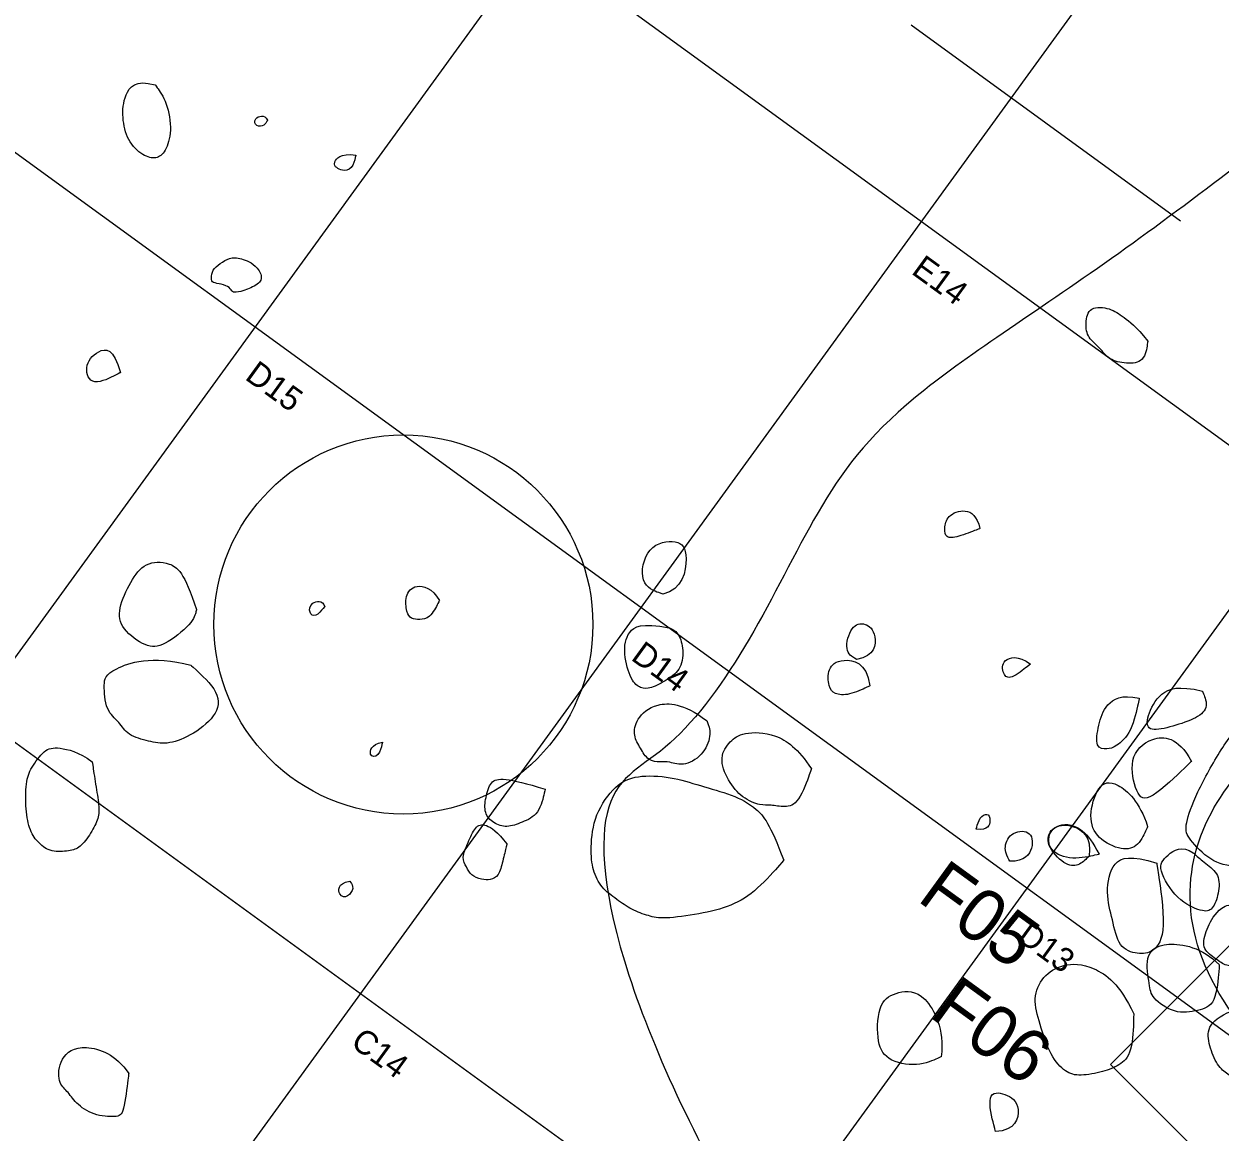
# Model space of a CAD drawing. Extents: x -823 to 4, y -30 to 727.
# Drawn here: x -528.082 to -525.597, y 149.747 to 152.049 of the extents above; entities that cross this region are included whole.
import ezdxf

# ---------------------------------------------------------------- set-up
doc = ezdxf.new("R2010")
doc.units = 0
for name, color, linetype in [('Cobbles n Brick', 7, 'Continuous'), ('Conjectured house outlines', 7, 'Continuous'), ('Feature Numbers', 7, 'Continuous'), ('Hearth', 7, 'Continuous'), ('Later village', 7, 'Continuous'), ('New Burial', 7, 'Continuous'), ('Packed Marl', 7, 'Continuous'), ('Postholes', 7, 'Continuous'), ('Quadrat Boundary', 7, 'Continuous'), ('Quadrat IDs', 7, 'Continuous'), ('River', 7, 'Continuous'), ('Road', 7, 'Continuous')]:
    doc.layers.add(name, color=color, linetype=linetype)

msp = doc.modelspace()

# ---------------------------------------------------------------- linework, layer by layer
at = {"layer": 'Cobbles n Brick'}
for points in [[(-527.8095, 151.9223), (-527.8507, 151.9344), (-527.8752, 151.9008), (-527.8783, 151.8552), (-527.8684, 151.8059), (-527.834, 151.7737), (-527.807, 151.7677), (-527.7878, 151.7823), (-527.7739, 151.825), (-527.7837, 151.8871), (-527.8095, 151.9223), (-527.8095, 151.9223), (-527.8095, 151.9223)], [(-527.576, 151.8493), (-527.5826, 151.8628), (-527.6082, 151.8521), (-527.5993, 151.8349), (-527.5819, 151.8372), (-527.576, 151.8493), (-527.576, 151.8493), (-527.576, 151.8493)], [(-527.3925, 151.7767), (-527.425, 151.7811), (-527.442, 151.7577), (-527.4322, 151.7506), (-527.4223, 151.7434), (-527.3996, 151.7462), (-527.3925, 151.7767), (-527.3925, 151.7767), (-527.3925, 151.7767)], [(-527.59, 151.5294), (-527.5988, 151.5485), (-527.6246, 151.5606), (-527.6508, 151.5655), (-527.6694, 151.5549), (-527.6885, 151.5417), (-527.6932, 151.5248), (-527.6927, 151.5112), (-527.6777, 151.5103), (-527.6567, 151.504), (-527.6499, 151.4938), (-527.6443, 151.4898), (-527.6191, 151.4965), (-527.5868, 151.5123), (-527.59, 151.5294), (-527.59, 151.5294), (-527.59, 151.5294)], [(-525.7468, 151.3904), (-525.7711, 151.421), (-525.799, 151.4412), (-525.8237, 151.4592), (-525.8692, 151.4635), (-525.8771, 151.4266), (-525.8723, 151.3963), (-525.8451, 151.3765), (-525.829, 151.3509), (-525.7914, 151.3425), (-525.7535, 151.3456), (-525.7468, 151.3904), (-525.7468, 151.3904), (-525.7468, 151.3904)], [(-527.8818, 151.3247), (-527.8946, 151.3766), (-527.9312, 151.3739), (-527.959, 151.3356), (-527.9416, 151.2937), (-527.8818, 151.3247), (-527.8818, 151.3247), (-527.8818, 151.3247)], [(-526.0956, 151.0009), (-526.1015, 151.0269), (-526.1255, 151.0444), (-526.1654, 151.0277), (-526.1696, 151.0001), (-526.1671, 150.9804), (-526.1438, 150.9823), (-526.0956, 151.0009), (-526.0956, 151.0009), (-526.0956, 151.0009)], [(-526.7546, 150.8646), (-526.7131, 150.8732), (-526.6991, 150.9532), (-526.7213, 150.9795), (-526.7895, 150.9687), (-526.8058, 150.8829), (-526.7546, 150.8646), (-526.7546, 150.8646), (-526.7546, 150.8646)], [(-527.7236, 150.8325), (-527.7483, 150.9101), (-527.7794, 150.9327), (-527.8312, 150.9321), (-527.8604, 150.8918), (-527.8879, 150.8335), (-527.8808, 150.7919), (-527.8271, 150.7529), (-527.7933, 150.7545), (-527.73, 150.8045), (-527.7236, 150.8325), (-527.7236, 150.8325), (-527.7236, 150.8325)], [(-527.2186, 150.8516), (-527.2341, 150.8772), (-527.2714, 150.8876), (-527.2908, 150.861), (-527.2872, 150.8255), (-527.2779, 150.8128), (-527.2601, 150.8118), (-527.2391, 150.8127), (-527.2186, 150.8516), (-527.2186, 150.8516), (-527.2186, 150.8516)], [(-527.4572, 150.8384), (-527.4612, 150.8527), (-527.4882, 150.8484), (-527.49, 150.8246), (-527.4771, 150.8152), (-527.4572, 150.8384), (-527.4572, 150.8384), (-527.4572, 150.8384)], [(-526.7412, 150.7949), (-526.7992, 150.8056), (-526.8298, 150.7889), (-526.8374, 150.7416), (-526.8206, 150.6831), (-526.8006, 150.6686), (-526.7811, 150.6674), (-526.7439, 150.6867), (-526.7147, 150.709), (-526.7112, 150.7546), (-526.7226, 150.7861), (-526.7412, 150.7949), (-526.7412, 150.7949), (-526.7412, 150.7949)], [(-526.352, 150.7289), (-526.3135, 150.7356), (-526.3088, 150.7844), (-526.3336, 150.8063), (-526.3636, 150.8011), (-526.3789, 150.7449), (-526.352, 150.7289), (-526.352, 150.7289), (-526.352, 150.7289)], [(-527.735, 150.7167), (-527.8178, 150.7387), (-527.9119, 150.7055), (-527.9167, 150.6809), (-527.9126, 150.6211), (-527.8827, 150.5994), (-527.8679, 150.5709), (-527.8211, 150.5584), (-527.7871, 150.5514), (-527.7378, 150.5678), (-527.6808, 150.6103), (-527.6719, 150.6598), (-527.735, 150.7167), (-527.735, 150.7167), (-527.735, 150.7167)], [(-526.3244, 150.6739), (-526.3312, 150.724), (-526.3879, 150.7329), (-526.4124, 150.7106), (-526.4109, 150.6708), (-526.3988, 150.6565), (-526.3688, 150.6533), (-526.3244, 150.6739), (-526.3244, 150.6739), (-526.3244, 150.6739)], [(-525.9907, 150.7194), (-526.0161, 150.7378), (-526.0522, 150.7303), (-526.048, 150.6965), (-526.0331, 150.6857), (-525.9907, 150.7194), (-525.9907, 150.7194), (-525.9907, 150.7194)], [(-525.2427, 150.5183), (-525.3081, 150.6365), (-525.3444, 150.6916), (-525.3978, 150.7074), (-525.4689, 150.6769), (-525.5494, 150.6058), (-525.6008, 150.535), (-525.6529, 150.4375), (-525.6711, 150.3787), (-525.6638, 150.359), (-525.6174, 150.3079), (-525.5638, 150.2964), (-525.4881, 150.2976), (-525.4241, 150.3044), (-525.369, 150.3306), (-525.2962, 150.3455), (-525.2397, 150.3836), (-525.2427, 150.5183), (-525.2427, 150.5183), (-525.2427, 150.5183)], [(-525.6332, 150.6633), (-525.6832, 150.6749), (-525.7227, 150.6629), (-525.7503, 150.6085), (-525.7484, 150.5784), (-525.7021, 150.5874), (-525.6491, 150.6044), (-525.6188, 150.627), (-525.6332, 150.6633), (-525.6332, 150.6633), (-525.6332, 150.6633)], [(-525.7647, 150.6487), (-525.8016, 150.6567), (-525.8358, 150.6369), (-525.8496, 150.5934), (-525.8571, 150.5433), (-525.83, 150.5425), (-525.8145, 150.5461), (-525.7796, 150.5763), (-525.7647, 150.6487), (-525.7647, 150.6487), (-525.7647, 150.6487)], [(-526.6635, 150.6023), (-526.7132, 150.6384), (-526.7726, 150.6408), (-526.8109, 150.6047), (-526.8166, 150.57), (-526.8008, 150.5446), (-526.7859, 150.518), (-526.7585, 150.5149), (-526.7434, 150.5178), (-526.7082, 150.5051), (-526.6667, 150.5342), (-526.6529, 150.5761), (-526.6635, 150.6023), (-526.6635, 150.6023), (-526.6635, 150.6023)], [(-526.4459, 150.5016), (-526.4735, 150.5439), (-526.5208, 150.5783), (-526.5904, 150.578), (-526.6145, 150.5602), (-526.6387, 150.5269), (-526.6199, 150.4762), (-526.5895, 150.4402), (-526.55, 150.4245), (-526.5318, 150.4279), (-526.5011, 150.4205), (-526.4719, 150.4288), (-526.4459, 150.5016), (-526.4459, 150.5016), (-526.4459, 150.5016)], [(-527.9402, 150.5165), (-527.9685, 150.537), (-528.0137, 150.5482), (-528.0393, 150.5426), (-528.0682, 150.5029), (-528.0788, 150.4753), (-528.0788, 150.4157), (-528.0704, 150.3721), (-528.052, 150.3466), (-528.0258, 150.3275), (-527.9869, 150.331), (-527.9652, 150.3368), (-527.9426, 150.3679), (-527.926, 150.4002), (-527.9256, 150.4241), (-527.9333, 150.4693), (-527.9402, 150.5165), (-527.9402, 150.5165), (-527.9402, 150.5165)], [(-527.3371, 150.5572), (-527.3609, 150.5523), (-527.3672, 150.525), (-527.344, 150.5264), (-527.3371, 150.5572), (-527.3371, 150.5572), (-527.3371, 150.5572)], [(-525.656, 150.5172), (-525.6844, 150.5696), (-525.7438, 150.5711), (-525.788, 150.5238), (-525.7706, 150.4468), (-525.7472, 150.4298), (-525.656, 150.5172), (-525.656, 150.5172), (-525.656, 150.5172)], [(-526.999, 150.4598), (-527.0389, 150.4714), (-527.0889, 150.4836), (-527.113, 150.477), (-527.1231, 150.4418), (-527.1264, 150.4094), (-527.1071, 150.3883), (-527.0789, 150.3786), (-527.0477, 150.3903), (-527.0111, 150.4062), (-526.999, 150.4598), (-526.999, 150.4598), (-526.999, 150.4598)], [(-526.5032, 150.3118), (-526.5318, 150.3872), (-526.5587, 150.4215), (-526.6096, 150.4483), (-526.6779, 150.4665), (-526.7368, 150.4861), (-526.8108, 150.4889), (-526.8523, 150.47), (-526.8976, 150.4075), (-526.9055, 150.3355), (-526.9005, 150.2901), (-526.883, 150.2543), (-526.8497, 150.2301), (-526.82, 150.2085), (-526.7831, 150.1956), (-526.7552, 150.1892), (-526.6781, 150.1999), (-526.6113, 150.2153), (-526.5577, 150.2495), (-526.5032, 150.3118), (-526.5032, 150.3118), (-526.5032, 150.3118)], [(-525.7472, 150.3821), (-525.7638, 150.4329), (-525.8151, 150.4811), (-525.8512, 150.4696), (-525.8713, 150.4009), (-525.8533, 150.3561), (-525.7987, 150.3303), (-525.7658, 150.3401), (-525.7472, 150.3821), (-525.7472, 150.3821), (-525.7472, 150.3821)], [(-526.1034, 150.3762), (-526.0782, 150.3734), (-526.0725, 150.3974), (-526.0792, 150.4108), (-526.0966, 150.4018), (-526.1034, 150.3762), (-526.1034, 150.3762), (-526.1034, 150.3762)], [(-527.0786, 150.3456), (-527.0979, 150.3706), (-527.1242, 150.3898), (-527.1452, 150.3824), (-527.1591, 150.3481), (-527.1738, 150.3158), (-527.1618, 150.2979), (-527.1545, 150.28), (-527.1303, 150.2713), (-527.1133, 150.2705), (-527.0953, 150.2787), (-527.0871, 150.3092), (-527.0786, 150.3456), (-527.0786, 150.3456), (-527.0786, 150.3456)], [(-526.033, 150.3096), (-526.0027, 150.3092), (-525.982, 150.3378), (-525.99, 150.3765), (-526.0347, 150.37), (-526.0475, 150.3342), (-526.033, 150.3096), (-526.033, 150.3096), (-526.033, 150.3096)], [(-525.8688, 150.3203), (-525.8626, 150.3605), (-525.9041, 150.3906), (-525.9503, 150.3814), (-525.96, 150.3434), (-525.9192, 150.3007), (-525.8909, 150.2984), (-525.8688, 150.3203), (-525.8688, 150.3203), (-525.8688, 150.3203)], [(-525.8481, 150.3243), (-525.8718, 150.3723), (-525.9185, 150.3953), (-525.9551, 150.3723), (-525.9541, 150.3299), (-525.9035, 150.311), (-525.8481, 150.3243), (-525.8481, 150.3243), (-525.8481, 150.3243)], [(-525.7282, 150.3059), (-525.7814, 150.3227), (-525.823, 150.3132), (-525.8348, 150.2424), (-525.82, 150.1891), (-525.8082, 150.1289), (-525.767, 150.1159), (-525.7359, 150.1191), (-525.7062, 150.16), (-525.7282, 150.3059), (-525.7282, 150.3059), (-525.7282, 150.3059)], [(-525.6523, 150.3271), (-525.6756, 150.344), (-525.7104, 150.3207), (-525.7284, 150.2961), (-525.6866, 150.228), (-525.6321, 150.2033), (-525.6121, 150.2076), (-525.5987, 150.2425), (-525.597, 150.283), (-525.6269, 150.3047), (-525.6523, 150.3271), (-525.6523, 150.3271), (-525.6523, 150.3271)], [(-527.4049, 150.2683), (-527.4316, 150.2635), (-527.4276, 150.2345), (-527.4091, 150.2346), (-527.3949, 150.2542), (-527.4049, 150.2683), (-527.4049, 150.2683), (-527.4049, 150.2683)], [(-525.4892, 150.1967), (-525.5653, 150.2311), (-525.6049, 150.2093), (-525.6248, 150.1683), (-525.6364, 150.1291), (-525.6079, 150.1084), (-525.5865, 150.0928), (-525.5612, 150.0893), (-525.5144, 150.1059), (-525.4668, 150.1278), (-525.4892, 150.1967), (-525.4892, 150.1967), (-525.4892, 150.1967)], [(-525.5982, 150.0944), (-525.6333, 150.1308), (-525.7186, 150.1471), (-525.7545, 150.1127), (-525.7421, 150.0492), (-525.741, 150.0275), (-525.691, 149.9912), (-525.6412, 149.9997), (-525.6049, 150.01), (-525.5982, 150.0944), (-525.5982, 150.0944), (-525.5982, 150.0944)], [(-525.486, 149.999), (-525.5081, 150.015), (-525.5851, 150.0005), (-525.6254, 149.9654), (-525.6194, 149.9273), (-525.6033, 149.8839), (-525.5793, 149.8665), (-525.5624, 149.8542), (-525.5263, 149.8547), (-525.4955, 149.8809), (-525.486, 149.999), (-525.486, 149.999), (-525.486, 149.999)], [(-527.8644, 149.8691), (-527.8906, 149.9081), (-527.9615, 149.935), (-528.0102, 149.9019), (-528.0112, 149.8474), (-527.9924, 149.8338), (-527.9756, 149.8076), (-527.9386, 149.7807), (-527.8877, 149.7783), (-527.8747, 149.7835), (-527.8644, 149.8691), (-527.8644, 149.8691), (-527.8644, 149.8691)], [(-526.0634, 149.7485), (-526.0218, 149.7497), (-526.0067, 149.803), (-526.0427, 149.8292), (-526.0842, 149.8318), (-526.0634, 149.7485), (-526.0634, 149.7485), (-526.0634, 149.7485)]]:
    msp.add_open_spline(points, degree=3, dxfattribs=at)
at = {"layer": 'Conjectured house outlines'}
msp.add_lwpolyline([(-521.0928, 150.8777), (-522.9633, 152.7482), (-525.8241, 149.8874), (-524.0086, 148.0719)], close=True, dxfattribs=at)
at = {"layer": 'Feature Numbers'}
msp.add_line((-526.2388, 152.0472), (-525.6788, 151.6403), dxfattribs=at)
at = {"layer": 'Hearth'}
msp.add_circle((-527.2937, 150.8015), 0.3938, dxfattribs=at)
at = {"layer": 'Later village'}
msp.add_circle((-545.1062, 136.6973), 41.2492, dxfattribs=at)
at = {"layer": 'New Burial'}
msp.add_open_spline([(-525.7761, 149.9926), (-525.8047, 150.0545), (-525.8626, 150.0966), (-525.9247, 150.0979), (-525.9661, 150.0711), (-525.9863, 150.0252), (-525.972, 149.9737), (-525.9493, 149.9037), (-525.9176, 149.8702), (-525.889, 149.8625), (-525.8378, 149.8727), (-525.8062, 149.8848), (-525.7782, 149.91), (-525.7761, 149.9926), (-525.7761, 149.9926), (-525.7761, 149.9926)], degree=3, dxfattribs=at)
at = {"layer": 'Packed Marl'}
msp.add_open_spline([(-523.3475, 148.9966), (-523.4974, 148.7903), (-523.6993, 148.7202), (-524.025, 148.5432), (-524.1926, 148.6649), (-524.6482, 148.9959), (-525.1553, 149.3644), (-525.4777, 149.5986), (-525.7187, 149.5833), (-525.7838, 149.4638), (-525.7716, 149.2934), (-525.884, 149.1387), (-525.6434, 148.9638), (-525.1491, 148.6047), (-524.8912, 148.4174), (-524.7537, 148.3174), (-524.94, 148.3412), (-525.5815, 148.5971), (-525.8608, 148.8001), (-526.2047, 149.0499), (-526.5802, 149.5), (-526.868, 150.1162), (-526.8979, 150.4728), (-526.7424, 150.5241), (-526.5676, 150.7648), (-526.4369, 151.0441), (-526.2776, 151.2633), (-525.8313, 151.5432), (-525.3304, 151.9344), (-524.7911, 152.3241), (-524.494, 152.5613), (-524.2703, 152.7336), (-524.0575, 152.7826), (-523.7695, 152.5733), (-523.5546, 152.4172), (-523.5538, 152.2918), (-524.3087, 151.3431), (-525.1739, 150.7307), (-525.5656, 150.5621), (-525.7517, 150.1523), (-525.2871, 149.644), (-524.8022, 150.1125), (-524.238, 150.6089), (-523.7801, 151.1036), (-523.5053, 150.7135), (-523.5211, 150.0682), (-523.5548, 149.6331), (-523.2204, 149.5149), (-523.0442, 149.3869), (-523.3475, 148.9966), (-523.3475, 148.9966), (-523.3475, 148.9966)], degree=3, dxfattribs=at)
at = {"layer": 'Postholes'}
msp.add_open_spline([(-526.1761, 149.9036), (-526.1692, 149.9611), (-526.2109, 150.0438), (-526.2666, 150.0392), (-526.3066, 150.0202), (-526.3112, 149.9378), (-526.2927, 149.8953), (-526.224, 149.8817), (-526.1761, 149.9036), (-526.1761, 149.9036), (-526.1761, 149.9036)], degree=3, dxfattribs=at)
at = {"layer": 'Quadrat Boundary'}
for p, q in [((-528.6231, 153.387), (-521.4043, 148.1422)), ((-529.2058, 152.5849), (-521.987, 147.3402)), ((-529.7886, 151.7828), (-522.5698, 146.5381))]:
    msp.add_line(p, q, dxfattribs=at)
for points in [[(-528.7671, 149.8152), (-524.6879, 155.4299), (-524.6879, 155.4299)], [(-527.9651, 149.2325), (-523.8858, 154.8471), (-523.8858, 154.8471)], [(-527.163, 148.6497), (-523.0837, 154.2644), (-523.0837, 154.2644)]]:
    msp.add_lwpolyline(points, dxfattribs=at)
at = {"layer": 'River'}
msp.add_open_spline([(-542.0663, -26.3327), (-524.2341, -14.7774), (-512.2509, 3.1974), (-512.2509, 3.1974), (-512.2509, 19.8884), (-508.3991, 31.729), (-496.1305, 46.1374), (-491.7081, 50.2745), (-486.1445, 50.2745), (-472.3067, 47.8493), (-461.6073, 47.8493), (-450.0521, 54.4116), (-441.778, 51.7849), (-435.9289, 41.1444), (-432.5901, 33.1312), (-420.6646, 25.0241), (-410.6785, 21.8856), (-400.4072, 21.8856), (-381.0057, 20.1737), (-360.3203, 26.736), (-353.0279, 31.4456), (-346.5828, 37.2612), (-342.3454, 49.4186), (-339.1435, 57.4875), (-326.2251, 73.2424), (-320.297, 79.5841), (-315.9537, 81.9445), (-305.9677, 98.2075), (-298.4068, 114.4705), (-292.5579, 127.595), (-287.1369, 139.1503), (-274.155, 160.977)], degree=2, dxfattribs=at)
at = {"layer": 'Road'}
for points in [[(-574.7508, 101.4934), (-563.6682, 106.1689), (-556.4637, 110.4468), (-551.6427, 113.9484), (-546.0604, 119.0232), (-542.2544, 122.7278), (-540.9857, 124.6562), (-537.7378, 128.6653), (-533.069, 133.2326), (-530.7854, 135.4655), (-527.5375, 137.9521), (-522.1582, 141.606), (-519.3671, 143.0777), (-517.1342, 145.1076), (-515.0028, 147.5435), (-513.2774, 149.6241), (-512.0594, 151.5526), (-512.0594, 154.1407), (-513.0236, 156.9318), (-516.0685, 158.911), (-519.2149, 159.9767), (-524.3911, 159.9767), (-526.6748, 159.9767), (-532.7645, 159.9767), (-539.9707, 159.9767), (-544.6903, 159.9767), (-550.374, 159.9767), (-553.6823, 159.9767), (-556.9712, 160.6364), (-560.3713, 160.0274), (-563.1117, 160.5349), (-566.42, 160.5349), (-568.7955, 161.0931), (-575.1389, 161.0931)], [(-574.9091, 98.3403), (-570.4052, 100.2471), (-566.2958, 101.8579), (-562.022, 104.2578), (-557.8797, 106.7563), (-555.0525, 109.1562), (-552.0279, 111.6876), (-548.5432, 114.219), (-546.3734, 115.797), (-544.7625, 117.1449), (-543.5133, 118.5257), (-542.79, 119.6434), (-540.3244, 121.4844), (-539.108, 123.0953), (-537.8259, 124.9363), (-537.267, 125.9554), (-534.7685, 128.0923), (-531.9083, 131.0511), (-530.5933, 132.4647), (-528.8838, 134.2071), (-525.6292, 137.0673), (-523.821, 138.4151), (-522.3745, 139.3356), (-519.0213, 141.3082), (-517.3446, 142.2615), (-516.0296, 143.3135), (-514.9776, 144.4313), (-513.6297, 145.8121), (-512.3805, 147.7517), (-511.2956, 149.8228), (-510.6052, 152.3871), (-509.356, 155.6746), (-507.9094, 158.5348), (-507.4492, 159.3566), (-506.7259, 160.0799), (-506.1013, 160.0799), (-503.8001, 160.0799), (-498.6386, 160.0799), (-495.3303, 160.0799), (-492.1951, 159.6196), (-489.6966, 159.1594), (-484.8639, 159.1594), (-482.4641, 158.8306), (-479.1108, 158.3375), (-475.626, 157.7786), (-471.2536, 157.7786), (-467.7688, 157.417), (-463.6266, 156.365), (-458.9254, 154.9842), (-454.3887, 153.8007), (-452.5805, 153.4391)]]:
    msp.add_open_spline(points, degree=2, dxfattribs=at)

# ---------------------------------------------------------------- texts
at = {"layer": 'Feature Numbers'}
for s, p in [('F05', (-526.2288, 150.2293)), ('F06', (-526.2035, 149.9882))]:
    msp.add_text(s, height=0.10906, rotation=324, dxfattribs=at).set_placement(p)
at = {"layer": 'Quadrat IDs'}
for s, p in [('E14', (-526.2403, 151.5316)), ('D15', (-527.6251, 151.3122)), ('D14', (-526.823, 150.7295)), ('D13', (-526.0209, 150.1467)), ('C14', (-527.4058, 149.9274))]:
    msp.add_text(s, height=0.04957, rotation=324, dxfattribs=at).set_placement(p)

doc.saveas('drawing.dxf')
